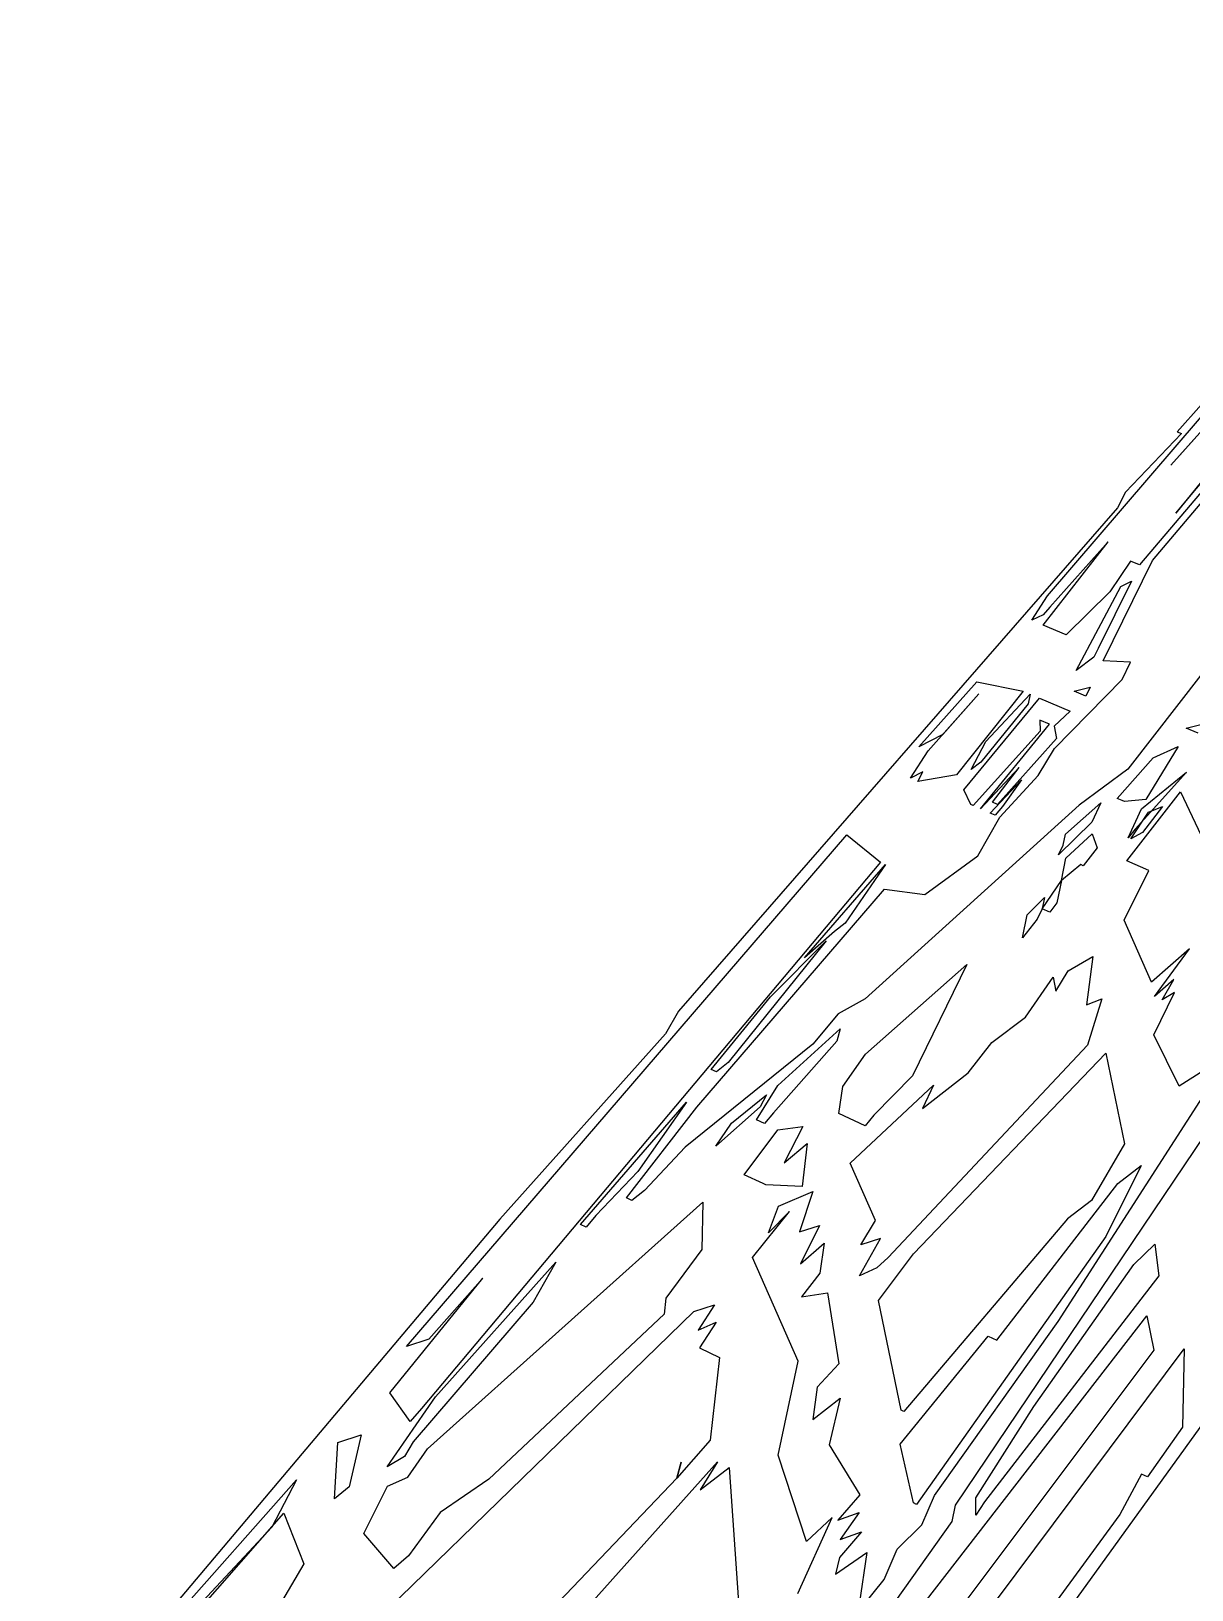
# Model space of a CAD drawing. Extents: x -685 to 123, y -1272 to 108.
# Drawn here: x -641.2 to -352.1, y -475.2 to -87 of the extents above; entities that cross this region are included whole.
import ezdxf

# ---------------------------------------------------------------- set-up
doc = ezdxf.new("R2010")
doc.units = 0

msp = doc.modelspace()

# ---------------------------------------------------------------- linework, layer by layer
for p, q in [((-356.1452, -206.9835), (-255.3365, -86.951)), ((-279.0902, -118.1429), (-365.1578, -219.893)), ((-294.221, -117.3017), (-355.7976, -186.7716)), ((-361.9454, -218.809), (-289.3799, -132.8607)), ((-388.1093, -227.6374), (-315.142, -142.5766)), ((-322.0412, -164.8231), (-356.1452, -206.9835)), ((-357.381, -195.023), (-341.659, -177.4489)), ((-341.659, -177.4489), (-355.9113, -193.3801)), ((-354.7369, -187.205), (-368.6565, -201.8077)), ((-355.7976, -186.7716), (-354.7369, -187.205)), ((-355.9113, -193.3801), (-357.381, -195.023)), ((-368.6565, -201.8077), (-370.6363, -205.6581)), ((-370.6363, -205.6581), (-479.9901, -331.0625)), ((-389.1298, -234.8896), (-373.0138, -214.1912)), ((-373.0138, -214.1912), (-387.506, -230.4365)), ((-374.2133, -243.8209), (-361.9454, -218.809)), ((-367.3802, -218.9644), (-372.5665, -226.6402)), ((-365.1578, -219.893), (-367.3802, -218.9644)), ((-367.1642, -223.9495), (-375.445, -240.6925)), ((-369.858, -225.2912), (-367.1642, -223.9495)), ((-391.9691, -233.6856), (-388.1093, -227.6374)), ((-372.5665, -226.6402), (-383.4392, -237.3027)), ((-380.9677, -246.2102), (-369.858, -225.2912)), ((-389.1649, -232.2961), (-391.9691, -233.6856)), ((-387.506, -230.4365), (-389.1649, -232.2961)), ((-383.4392, -237.3027), (-389.1298, -234.8896)), ((-375.445, -240.6925), (-376.5099, -242.8456)), ((-376.5099, -242.8456), (-380.9677, -246.2102)), ((-367.4191, -244.0959), (-374.2133, -243.8209)), ((-369.5084, -248.4464), (-367.4191, -244.0959)), ((-386.3626, -265.6679), (-369.5084, -248.4464)), ((-349.3025, -246.5876), (-368.0555, -270.7657)), ((-420.168, -265.2063), (-405.7183, -249.0544)), ((-417.7979, -266.2372), (-405.1594, -252.0295)), ((-405.1594, -252.0295), (-414.1297, -262.1136)), ((-394.1119, -251.3143), (-410.7121, -272.2127)), ((-405.7183, -249.0544), (-394.1119, -251.3143)), ((-403.4723, -263.8978), (-392.3685, -252.0617)), ((-392.3685, -252.0617), (-392.9272, -254.5463)), ((-381.4189, -251.3491), (-377.4288, -250.3766)), ((-378.5145, -252.5902), (-381.4189, -251.3491)), ((-377.4288, -250.3766), (-378.5145, -252.5902)), ((-408.955, -275.8943), (-390.0416, -253.0591)), ((-392.9272, -254.5463), (-404.6921, -269.061)), ((-390.0416, -253.0591), (-382.4606, -256.3089)), ((-404.7713, -280.6608), (-387.6292, -259.5681)), ((-387.6292, -259.5681), (-389.9755, -258.5591)), ((-389.9755, -258.5591), (-389.942, -261.3387)), ((-382.4606, -256.3089), (-386.4551, -260.073)), ((-386.4551, -260.073), (-385.8196, -263.1143)), ((-353.5251, -260.5754), (-349.5916, -259.5765)), ((-414.1297, -262.1136), (-420.168, -265.2063)), ((-407.0974, -270.8915), (-403.4723, -263.8978)), ((-389.942, -261.3387), (-406.5806, -279.8698)), ((-385.8196, -263.1143), (-400.5387, -279.5673)), ((-350.5905, -261.8274), (-353.5251, -260.5754)), ((-422.1928, -273.0449), (-417.7979, -266.2372)), ((-390.4026, -272.4), (-386.3626, -265.6679)), ((-355.5603, -265.1101), (-363.6307, -278.2982)), ((-361.7733, -267.9222), (-355.5603, -265.1101)), ((-419.1272, -271.4549), (-422.1928, -273.0449)), ((-420.3976, -273.8296), (-419.1272, -271.4549)), ((-404.6921, -269.061), (-407.0974, -270.8915)), ((-395.1706, -270.333), (-404.7713, -280.6608)), ((-401.7432, -279.0416), (-395.1706, -270.333)), ((-368.0555, -270.7657), (-380.1631, -279.7126)), ((-370.7185, -278.0743), (-361.7733, -267.9222)), ((-353.4629, -271.4903), (-366.2707, -285.7453)), ((-364.7055, -280.6768), (-353.4629, -271.4903)), ((-410.7121, -272.2127), (-420.3976, -273.8296)), ((-402.3564, -281.7165), (-394.5579, -273.4617)), ((-399.9385, -282.7734), (-390.4026, -272.4)), ((-394.5579, -273.4617), (-399.3335, -280.0933)), ((-407.1833, -279.6063), (-408.955, -275.8943)), ((-400.5387, -279.5673), (-401.7432, -279.0416)), ((-383.5994, -286.96), (-374.828, -279.1521)), ((-374.828, -279.1521), (-377.0698, -283.9524)), ((-369.5173, -278.5942), (-370.7185, -278.0743)), ((-368.9165, -278.8543), (-369.5173, -278.5942)), ((-363.6307, -278.2982), (-368.9165, -278.8543)), ((-368.3533, -293.6137), (-354.9283, -276.4199)), ((-354.9283, -276.4199), (-344.7438, -298.0131)), ((-380.1631, -279.7126), (-433.5235, -327.9636)), ((-406.5806, -279.8698), (-407.1833, -279.6063)), ((-405.4652, -292.3381), (-399.9385, -282.7734)), ((-401.1478, -282.2448), (-402.3564, -281.7165)), ((-399.3335, -280.0933), (-401.1478, -282.2448)), ((-367.9734, -287.9091), (-364.7055, -280.6768)), ((-367.3655, -288.1735), (-362.8981, -281.4591)), ((-362.8981, -281.4591), (-359.4239, -280.1161)), ((-359.4239, -280.1161), (-362.765, -284.3818)), ((-547.7146, -414.5521), (-438.0817, -287.1302)), ((-438.0817, -287.1302), (-429.6501, -293.9633)), ((-297.032, -284.6788), (-411.119, -454.147)), ((-377.0698, -283.9524), (-385.3179, -292.1417)), ((-384.1509, -289.6751), (-383.5994, -286.96)), ((-383.4825, -292.9454), (-376.9879, -286.906)), ((-376.9879, -286.906), (-375.6858, -290.4136)), ((-366.2707, -285.7453), (-367.9734, -287.9091)), ((-364.4516, -286.5352), (-367.3655, -288.1735)), ((-362.765, -284.3818), (-364.4516, -286.5352)), ((-385.3179, -292.1417), (-384.1509, -289.6751)), ((-375.6858, -290.4136), (-379.1934, -294.8236)), ((-429.6501, -293.9633), (-544.0137, -429.9999)), ((-448.6205, -317.7735), (-428.4217, -294.5078)), ((-428.4217, -294.5078), (-438.5015, -309.1191)), ((-418.6402, -301.9782), (-405.4652, -292.3381)), ((-384.5968, -298.4788), (-383.4825, -292.9454)), ((-379.8067, -294.5551), (-384.5968, -298.4788)), ((-379.1934, -294.8236), (-379.8067, -294.5551)), ((-362.8364, -296.0214), (-368.3533, -293.6137)), ((-389.41, -305.5553), (-384.5968, -298.4788)), ((-384.5968, -298.4788), (-385.7273, -304.0923)), ((-369.0161, -308.3812), (-362.8364, -296.0214)), ((-475.3826, -354.9928), (-428.643, -300.6875)), ((-428.643, -300.6875), (-418.6402, -301.9782)), ((-393.1138, -307.0268), (-388.8278, -302.7252)), ((-388.8278, -302.7252), (-389.41, -305.5553)), ((-389.41, -305.5553), (-390.6203, -308.1301)), ((-387.5438, -306.3796), (-389.41, -305.5553)), ((-385.7273, -304.0923), (-387.5438, -306.3796)), ((-438.5015, -309.1191), (-441.1632, -311.1911)), ((-394.3215, -312.7764), (-393.1138, -307.0268)), ((-390.6203, -308.1301), (-394.3215, -312.7764)), ((-362.2114, -323.855), (-369.0161, -308.3812)), ((-443.2134, -313.5593), (-467.6458, -343.8882)), ((-457.0928, -327.5321), (-443.2134, -313.5593)), ((-441.1632, -311.1911), (-448.6205, -317.7735)), ((-382.9342, -321.0198), (-376.7645, -317.4044)), ((-376.7645, -317.4044), (-378.3342, -329.5214)), ((-352.7419, -315.5444), (-362.2114, -323.855)), ((-361.4308, -327.3808), (-352.7419, -315.5444)), ((-433.4205, -341.784), (-408.2116, -319.4244)), ((-408.2116, -319.4244), (-421.6876, -347.1309)), ((-385.9961, -326.101), (-382.9342, -321.0198)), ((-393.562, -332.5583), (-386.6822, -322.5613)), ((-386.6822, -322.5613), (-385.9961, -326.101)), ((-356.6519, -323.1597), (-361.4308, -327.3808)), ((-359.5168, -328.2307), (-356.6519, -323.1597)), ((-471.8464, -345.5791), (-457.0928, -327.5321)), ((-433.5235, -327.9636), (-440.2302, -331.7506)), ((-378.3342, -329.5214), (-374.5884, -327.9505)), ((-374.5884, -327.9505), (-378.087, -339.5047)), ((-361.6329, -336.9774), (-356.4879, -326.3919)), ((-356.4879, -326.3919), (-359.5168, -328.2307)), ((-479.9901, -331.0625), (-483.2292, -336.7165)), ((-440.2302, -331.7506), (-446.5646, -339.2957)), ((-401.9252, -338.8514), (-393.562, -332.5583)), ((-483.2292, -336.7165), (-524.4352, -382.8417)), ((-455.2208, -349.6063), (-439.7476, -335.4213)), ((-439.7476, -335.4213), (-440.5567, -338.532)), ((-355.304, -349.7316), (-361.6329, -336.9774)), ((-446.5646, -339.2957), (-478.3347, -364.9398)), ((-440.5567, -338.532), (-456.3394, -356.3986)), ((-378.087, -339.5047), (-427.7383, -392.4457)), ((-421.4446, -391.4979), (-373.551, -341.5409)), ((-407.8426, -346.4534), (-401.9252, -338.8514)), ((-373.551, -341.5409), (-368.9375, -364.115)), ((-467.6458, -343.8882), (-470.5396, -346.1818)), ((-439.0894, -349.8111), (-433.4205, -341.784)), ((-470.5396, -346.1818), (-471.8464, -345.5791)), ((-421.6876, -347.1309), (-431.3315, -356.969)), ((-419.2306, -355.3307), (-407.8426, -346.4534)), ((-349.144, -345.8417), (-355.304, -349.7316)), ((-466.7813, -358.9834), (-458.0814, -351.9266)), ((-460.5521, -358.1472), (-455.2208, -349.6063)), ((-458.0814, -351.9266), (-459.642, -354.8725)), ((-440.0746, -356.5768), (-439.0894, -349.8111)), ((-437.2302, -368.9453), (-416.4507, -349.5174)), ((-416.4507, -349.5174), (-419.2306, -355.3307)), ((-385.3927, -408.3281), (-349.4037, -352.3801)), ((-504.3726, -384.2081), (-478.0216, -353.7685)), ((-492.9154, -377.5748), (-475.3826, -354.9928)), ((-478.0216, -353.7685), (-490.1153, -371.0134)), ((-459.642, -354.8725), (-470.6805, -364.7016)), ((-456.3394, -356.3986), (-458.5638, -359.0678)), ((-433.453, -359.6242), (-440.0746, -356.5768)), ((-431.3315, -356.969), (-433.453, -359.6242)), ((-470.6805, -364.7016), (-466.7813, -358.9834)), ((-463.5927, -371.8219), (-455.2456, -360.6042)), ((-458.5638, -359.0678), (-460.5521, -358.1472)), ((-455.2456, -360.6042), (-449.0541, -359.7649)), ((-449.0541, -359.7649), (-453.699, -368.8168)), ((-478.3347, -364.9398), (-488.472, -375.7113)), ((-453.699, -368.8168), (-447.9258, -363.9932)), ((-447.9258, -363.9932), (-449.2083, -374.7047)), ((-368.9375, -364.115), (-377.1286, -378.2133)), ((-490.1153, -371.0134), (-500.5277, -381.982)), ((-458.8788, -374.0225), (-463.5927, -371.8219)), ((-430.9078, -383.2302), (-437.2302, -368.9453)), ((-364.7993, -369.5104), (-373.5306, -387.2012)), ((-370.5868, -373.987), (-364.7993, -369.5104)), ((-488.472, -375.7113), (-491.561, -378.2138)), ((-458.2044, -374.3373), (-458.8788, -374.0225)), ((-449.2083, -374.7047), (-458.2044, -374.3373)), ((-455.0622, -379.6633), (-446.5078, -375.9627)), ((-446.5078, -375.9627), (-449.8398, -386.0037)), ((-400.743, -412.9997), (-370.5868, -373.987)), ((-542.4474, -440.0835), (-473.9175, -378.623)), ((-491.561, -378.2138), (-492.9154, -377.5748)), ((-473.9175, -378.623), (-474.1858, -390.4203)), ((-457.5851, -386.2958), (-455.0622, -379.6633)), ((-377.1286, -378.2133), (-383.0762, -382.8082)), ((-524.4352, -382.8417), (-641.1815, -521.2106)), ((-503.0084, -384.8559), (-504.3726, -384.2081)), ((-500.5277, -381.982), (-503.0084, -384.8559)), ((-461.5246, -392.3851), (-452.3467, -380.9336)), ((-452.3467, -380.9336), (-457.5851, -386.2958)), ((-434.6047, -389.2335), (-430.9078, -383.2302)), ((-383.0762, -382.8082), (-423.8517, -430.8199)), ((-449.8398, -386.0037), (-444.8599, -384.436)), ((-444.8599, -384.436), (-449.5808, -394.021)), ((-434.9049, -396.9507), (-429.6726, -387.6568)), ((-429.6726, -387.6568), (-434.6047, -389.2335)), ((-373.5306, -387.2012), (-420.7368, -453.9181)), ((-474.1858, -390.4203), (-483.1501, -402.5347)), ((-449.5808, -394.021), (-443.6823, -388.8903)), ((-443.6823, -388.8903), (-444.7514, -396.2947)), ((-430.1919, -403.1492), (-421.4446, -391.4979)), ((-366.5485, -394.1357), (-361.3485, -389.1121)), ((-361.3485, -389.1121), (-360.341, -396.9981)), ((-540.5117, -427.1279), (-510.5633, -393.6084)), ((-510.5633, -393.6084), (-516.205, -403.5667)), ((-450.191, -418.2562), (-461.5246, -392.3851)), ((-430.6199, -395.0139), (-434.9049, -396.9507)), ((-427.7383, -392.4457), (-430.6199, -395.0139)), ((-391.4795, -429.526), (-366.5485, -394.1357)), ((-551.8639, -426.1404), (-528.6936, -397.5557)), ((-528.6936, -397.5557), (-542.144, -412.8057)), ((-444.7514, -396.2947), (-449.3173, -402.1788)), ((-360.341, -396.9981), (-403.7435, -453.3175)), ((-516.205, -403.5667), (-546.0564, -438.3005)), ((-483.1501, -402.5347), (-483.5149, -406.5394)), ((-449.3173, -402.1788), (-442.8636, -401.1894)), ((-442.8636, -401.1894), (-440.0873, -418.8878)), ((-424.5682, -430.4782), (-430.1919, -403.1492)), ((-555.3375, -482.898), (-476.1837, -405.8577)), ((-483.5149, -406.5394), (-527.2155, -447.6089)), ((-476.1837, -405.8577), (-470.981, -404.1842)), ((-470.981, -404.1842), (-475.1165, -410.5543)), ((-418.2245, -477.7572), (-363.342, -406.9738)), ((-363.342, -406.9738), (-361.6264, -415.5058)), ((-475.1165, -410.5543), (-470.5926, -408.5246)), ((-470.5926, -408.5246), (-474.7439, -414.9579)), ((-416.2518, -451.6765), (-385.3927, -408.3281)), ((-542.144, -412.8057), (-547.7146, -414.5521)), ((-474.7439, -414.9579), (-469.8053, -417.3242)), ((-424.7922, -438.8918), (-402.8514, -412.0091)), ((-413.1455, -494.3404), (-354.0507, -415.1434)), ((-402.8514, -412.0091), (-400.743, -412.9997)), ((-354.0507, -415.1434), (-354.5077, -434.7205)), ((-469.8053, -417.3242), (-472.1073, -437.9416)), ((-455.1866, -441.7005), (-450.191, -418.2562)), ((-440.0873, -418.8878), (-445.4364, -424.7434)), ((-361.6264, -415.5058), (-408.3837, -477.9404)), ((-546.8249, -433.2474), (-551.8639, -426.1404)), ((-445.4364, -424.7434), (-446.5633, -432.7543)), ((-552.4944, -444.5868), (-540.5117, -427.1279)), ((-544.0137, -429.9999), (-546.8249, -433.2474)), ((-446.5633, -432.7543), (-439.7321, -427.4704)), ((-439.7321, -427.4704), (-442.442, -439.0706)), ((-423.8517, -430.8199), (-424.5682, -430.4782)), ((-405.9431, -452.2612), (-391.4795, -429.526)), ((-408.7299, -515.9682), (-348.9621, -433.2947)), ((-354.5077, -434.7205), (-363.2148, -447.0485)), ((-565.6371, -452.5568), (-564.7901, -438.4818)), ((-564.7901, -438.4818), (-559.0033, -436.607)), ((-559.0033, -436.607), (-561.9531, -449.5167)), ((-546.0564, -438.3005), (-548.1774, -441.9688)), ((-472.1073, -437.9416), (-480.3995, -447.4091)), ((-548.1774, -441.9688), (-552.4944, -444.5868)), ((-547.4086, -447.112), (-542.4474, -440.0835)), ((-448.0757, -463.1866), (-455.1866, -441.7005)), ((-442.442, -439.0706), (-434.7928, -451.5618)), ((-421.4706, -453.5641), (-424.7922, -438.8918)), ((-505.4859, -482.6501), (-470.2593, -443.3031)), ((-480.3995, -447.4091), (-479.3078, -443.4038)), ((-479.3078, -443.4038), (-480.3995, -447.4091)), ((-470.2593, -443.3031), (-474.5618, -450.2586)), ((-474.5618, -450.2586), (-467.3544, -444.7143)), ((-467.3544, -444.7143), (-465.0666, -478.314)), ((-364.6722, -446.3579), (-370.1057, -456.4567)), ((-363.2148, -447.0485), (-364.6722, -446.3579)), ((-606.3757, -483.1517), (-575.1185, -447.8133)), ((-575.1185, -447.8133), (-581.2838, -459.592)), ((-561.9531, -449.5167), (-565.6371, -452.5568)), ((-558.3189, -461.1536), (-552.4736, -449.399)), ((-552.4736, -449.399), (-547.4086, -447.112)), ((-480.3995, -447.4091), (-548.2898, -518.4595)), ((-527.2155, -447.6089), (-539.305, -455.9538)), ((-434.7928, -451.5618), (-440.2795, -457.8674)), ((-420.7368, -453.9181), (-421.4706, -453.5641)), ((-419.3585, -459.0249), (-416.2518, -451.6765)), ((-411.119, -454.147), (-411.9096, -458.1766)), ((-405.9729, -456.6239), (-405.9431, -452.2612)), ((-403.7435, -453.3175), (-405.9729, -456.6239)), ((-600.13, -481.021), (-578.233, -456.1232)), ((-578.233, -456.1232), (-573.2521, -468.7046)), ((-539.305, -455.9538), (-547.2243, -466.7184)), ((-450.255, -476.0958), (-441.7526, -457.1518)), ((-441.7526, -457.1518), (-448.0757, -463.1866)), ((-440.2795, -457.8674), (-434.9533, -455.949)), ((-434.9533, -455.949), (-439.7261, -462.6782)), ((-370.1057, -456.4567), (-407.0934, -506.9561)), ((-581.2838, -459.592), (-600.8807, -480.6364)), ((-550.9006, -469.868), (-558.3189, -461.1536)), ((-411.9096, -458.1766), (-462.7585, -529.8209)), ((-434.3764, -460.7351), (-439.9113, -467.1717)), ((-439.7261, -462.6782), (-434.3764, -460.7351)), ((-425.4887, -465.0528), (-419.3585, -459.0249)), ((-428.7235, -472.6326), (-425.4887, -465.0528)), ((-573.2521, -468.7046), (-580.2705, -480.6229)), ((-547.2243, -466.7184), (-550.9006, -469.868)), ((-440.8451, -471.3412), (-433.0514, -465.9284)), ((-439.9113, -467.1717), (-440.8451, -471.3412)), ((-433.0514, -465.9284), (-435.0259, -478.8638)), ((-442.3846, -489.5202), (-428.7235, -472.6326))]:
    msp.add_line(p, q)

doc.saveas('drawing.dxf')
